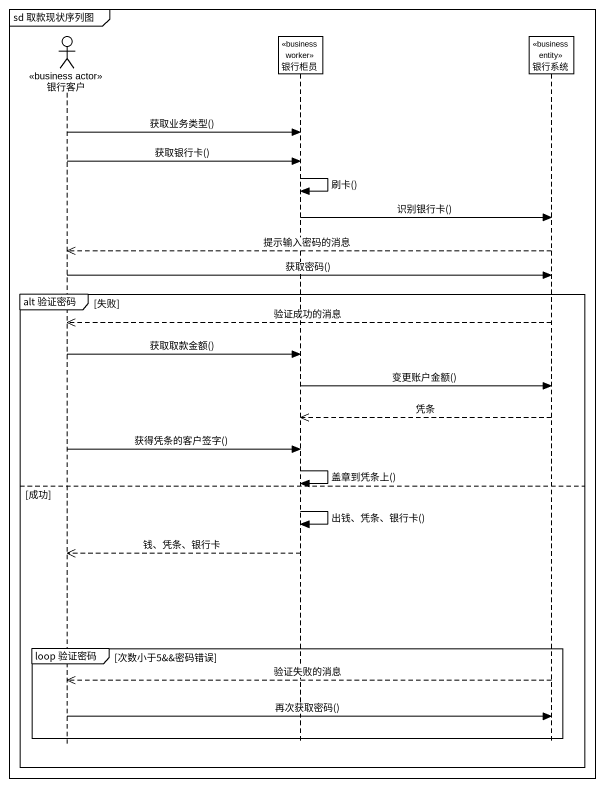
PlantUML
@startuml
mainframe sd 取款现状序列图
hide footbox
actor 银行客户 <<business actor>>
participant 银行柜员 <<business worker>>
participant 银行系统 <<business entity>>

银行客户 -> 银行柜员 : 获取业务类型()
银行客户 -> 银行柜员 : 获取银行卡()
银行柜员 -> 银行柜员 : 刷卡()
银行柜员 -> 银行系统 : 识别银行卡()
银行系统 -->> 银行客户 : 提示输入密码的消息
银行客户 -> 银行系统 : 获取密码()
group alt 验证密码 [失败]
  银行系统 -->> 银行客户 : 验证成功的消息
  银行客户 -> 银行柜员 : 获取取款金额()
  银行柜员 -> 银行系统 : 变更账户金额()
  银行系统 -->> 银行柜员 : 凭条
  银行客户 -> 银行柜员 : 获得凭条的客户签字()
  银行柜员 -> 银行柜员 : 盖章到凭条上()
else 成功
  银行柜员 -> 银行柜员 : 出钱、凭条、银行卡()
  银行柜员 -->> 银行客户 : 钱、凭条、银行卡
  group loop 验证密码 [次数小于5&&密码错误]
    银行系统 -->> 银行客户 : 验证失败的消息
    银行客户 -> 银行系统 : 再次获取密码()
  end
end
@enduml
